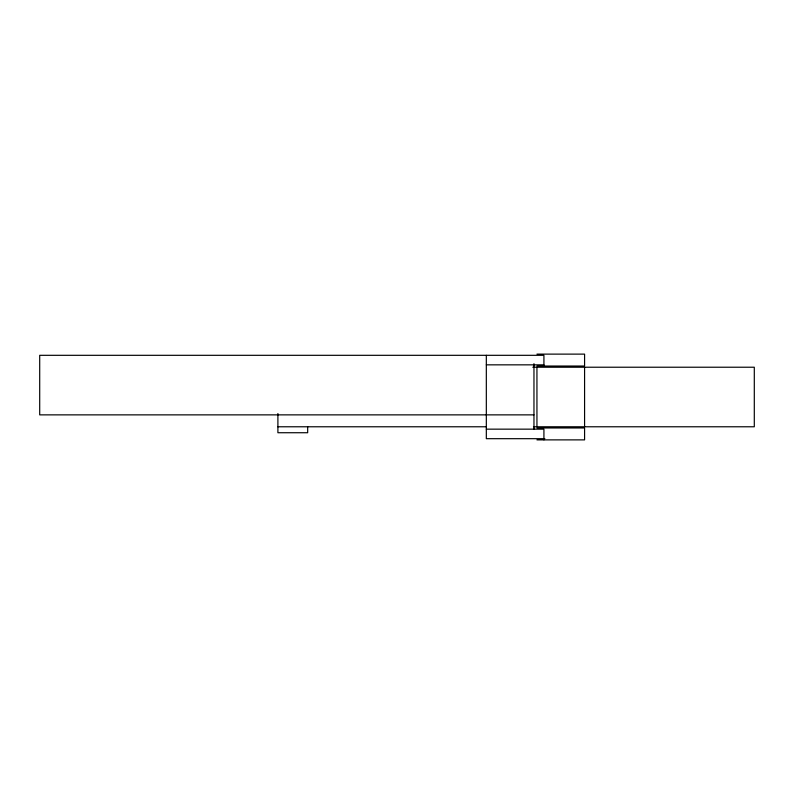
<?xml version="1.0" encoding="UTF-8"?>
<svg xmlns="http://www.w3.org/2000/svg" width="794" height="794" viewBox="0 0 794 794"><rect width="100%" height="100%" fill="white"/><g stroke="black" fill="none" stroke-linecap="round" stroke-linejoin="round"><path stroke-width="1.19" d="M536.942 354.124L584.582 354.124L584.582 366.034L536.942 366.034M486.325 364.843L543.92 364.843M532.804 367.225L754.3 367.225L754.3 426.775L533.469 426.775M533.965 414.865L39.7 414.865L39.7 355.315L543.92 355.315L543.92 366.034M277.9 426.775L486.325 426.775M536.942 427.966L584.582 427.966L584.582 439.876L536.942 439.876M486.325 429.157L543.92 429.157L543.92 439.876M544.873 438.685L486.325 438.685L486.325 355.315M584.582 367.225L584.582 426.775M536.942 367.225L536.942 426.775M533.965 363.652L533.965 429.157M307.675 426.775L307.675 432.73L277.9 432.73L277.9 413.515"/></g></svg>
